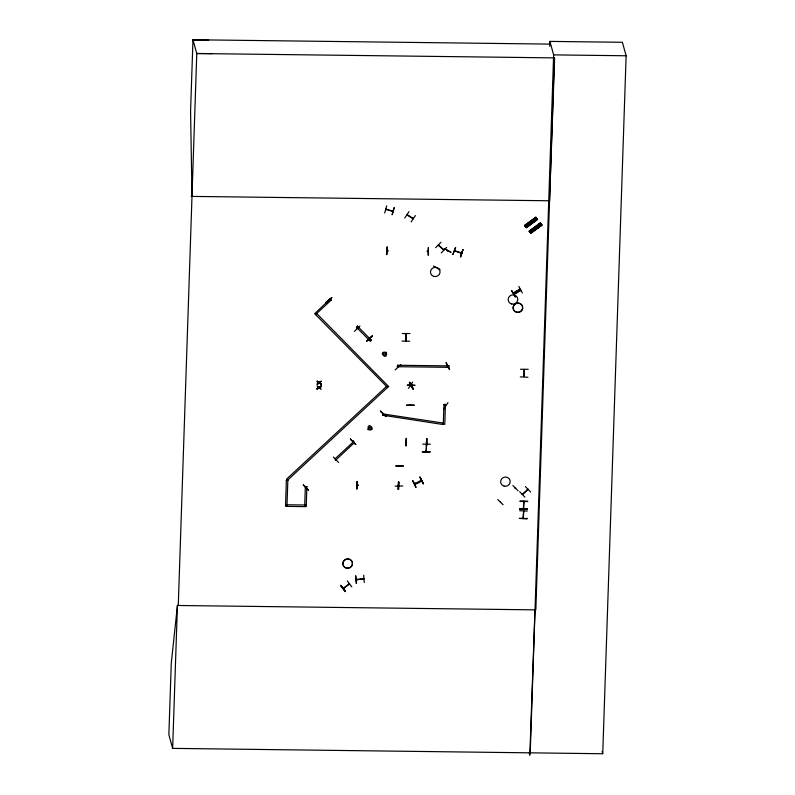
<?xml version="1.0" encoding="UTF-8"?>
<svg xmlns="http://www.w3.org/2000/svg" width="795" height="795" viewBox="0 0 795 795"><rect width="100%" height="100%" fill="white"/><g stroke="black" fill="none" stroke-linecap="round" stroke-linejoin="round"><path stroke-width="1.19" d="M527.959 377.257L520.288 376.89M401.982 341.075L409.663 341.214M422.374 451.55L422.384 452.077L430.085 451.798L422.374 451.57L430.075 451.888M519.682 508.76L527.393 509.048L519.701 509.277L527.393 509.048M527.075 518.509C521.47 518.499 512.735 518.052 527.075 518.877L527.055 518.35M447.466 365.919L447.714 366.475L447.645 365.909M550.528 44.113L192.966 39.75L190.571 111.191L191.993 196.405M549.733 46.289L549.902 41.4L622.396 42.284L626.132 55.769L602.729 753.74L172.644 748.373L177.434 605.383L178.279 605.393L196.782 53.513L192.966 39.75M306.85 486.421L306.234 506.634L285.524 506.375L286.349 480.18M287.84 480.19L286.975 506.226M305.359 486.401L304.733 505.004M317.016 389.133L319.063 387.801L317.016 389.133L318.666 387.503L317.006 388.457M319.143 387.304L321.15 385.982L319.143 387.304L317.086 385.933L318.696 387.622M321.23 383.617L319.67 382.653L321.24 384.323L319.252 383.091L317.175 384.313L317.165 383.637L318.855 382.793L317.235 381.699L318.825 382.683M317.265 381.819L317.255 381.103C318.467 384.571 323.992 379.145 319.272 382.365M319.063 387.801L321.081 389.153L319.501 387.483L321.13 386.549L319.501 387.483M321.16 386.658L321.15 385.982M321.309 381.153L319.699 382.773M368.105 429.628C367.022 419.76 377.873 431.963 368.095 429.608M386.469 352.463C387.722 362.073 376.651 350.565 386.35 352.354M448.907 365.72L448.907 367.33L397.679 366.704L397.679 365.094M445.419 404.327L444.793 424.331L443.302 424.311L443.918 404.307M524.263 376.502L524.193 369.456L523.875 376.492M528.198 369.307L520.516 369.248M530.235 752.855L553.638 54.885L549.902 41.4M534.995 609.854L529.818 755.25L529.202 753.024M554.632 57.886L549.554 200.767L191.148 196.395M405.967 445.896L406.205 438.343L405.937 445.786M426.547 442.02L426.657 442.596L426.249 442.288M427.004 438.701L426.537 446.144L426.865 438.701M357.025 481.531L356.697 488.975L357.313 481.531M357.044 488.965L357.392 481.432M358.048 485.089L357.273 485.139M387.205 247.156L386.479 254.589L387.125 247.056M402.28 333.542L409.942 333.532M397.679 485.357L397.709 485.964L397.53 485.487M398.265 489.491L398.553 481.939L398.275 489.382M398.335 489.472L398.534 481.939M398.981 482.048L398.683 489.482M405.619 340.896L405.689 340.081M405.828 334.089L406.265 334.427L405.937 333.413M405.937 333.661L405.659 340.896M427.998 250.972L428.177 251.548L427.432 251.24M428.058 255.106L428.336 247.553L428.465 255.096M425.981 451.381L426.1 450.765M426.368 450.765L426.448 451.659L426.349 444.176M520.01 501.426L527.701 501.566M523.299 508.571L523.458 508.104M523.676 510.956L522.981 518.032M523.706 511.056L523.368 518.042M523.458 508.174L523.637 508.661M527.383 511.026L519.701 510.768M395.84 465.85L403.522 465.959L395.831 465.999M395.155 486.172L402.817 485.974M398.752 485.487L398.871 486.023L398.832 485.457M406.553 405.39L414.245 405.301L406.543 405.361M410.816 384.969L411.244 385.724L410.637 384.949M412.158 385.178L411.065 385.555M410.498 404.675L410.627 404.913M414.911 385.386L407.199 385.148L414.881 385.257M443.68 249.978L438.244 245.188L438.77 245.695M443.362 249.481L443.858 249.68M343.221 588.29L349.393 583.878M349.502 583.888L343.42 588.548L343.211 588.022M422.702 444.137L430.353 444.216M527.711 501.148L520.029 501.029M407.308 215.107L407.517 214.799M178.269 605.492L177.434 605.482L171.263 663.308L168.868 734.749L172.644 748.373M329.1 300.152L329.438 300.937L329.577 300.391M357.144 328.305L356.836 328.136M369.675 338.799L370.152 339.137M397.202 366.575L397.917 366.773M397.291 366.813L397.629 367.032M447.347 250.862L447.824 250.723L447.317 250.813M524.024 502.241L523.667 501.297M382.802 415.387L383.061 413.957L443.133 423.059L442.875 424.49L382.753 415.219M447.009 366.465L447.744 366.406M406.007 340.906L406.325 333.701M414.592 483.728L421.251 480.289M415.219 483.43L415.248 483.251M384.691 213L386.708 205.786M455.565 247.434L452.852 254.549L455.595 247.434M460.633 256.845L462.938 249.61L460.543 256.725M462.928 249.61L460.553 256.735M370.45 339.207L370.043 338.67M522.255 494.331L528.049 489.462M335.848 459.56L335.53 460.514L336.017 459.679M382.524 414.434L383.269 414.106L382.554 414.354M350.446 439.188L355.753 444.494L350.496 439.019M356.249 579.545L357.114 579.754L356.965 579.267M500.433 501.963L500.671 502.152M399.199 486.003L399.1 485.457M340.926 585.488L345.477 591.42L340.916 585.398M345.418 591.44L340.946 585.368M387.88 251.061L387.702 250.485M397.57 485.626L398.345 485.636M515.577 296.793L511.722 290.453M412.675 382.077L408.521 388.328M443.888 408.988L447.983 402.618M409.604 382.345L413.201 388.844M433.444 266.017L440.042 269.555M444.405 248.596L451.053 252.363L444.395 248.606M404.754 217.949L408.998 211.669M412.565 218.536L412.516 218.307M411.164 221.934L415.378 215.544M412.883 480.548L416.093 487.246M356.329 579.535L363.911 578.73M363.862 578.681L356.299 579.833M527.95 489.561L527.801 489.044M306.582 487.305L305.817 487.365M383.21 414.195L383.031 413.718M503.106 504.755L497.72 499.528M517.505 291.924L517.157 291.189M524.899 497.123L519.682 491.747M303.263 485.029L308.569 490.326L303.312 484.861M387.165 250.723L387.841 250.763M387.801 251.051L386.996 250.813M357.432 485.099L358.018 485.437M349.442 584.206L349.343 583.679M435.61 247.682L440.947 242.296M441.265 252.899L446.591 247.434M516.621 291.477L516.879 292.182M387.562 387.433L314.631 313.667L330.263 298.98M331.286 300.013L315.605 314.532M371.424 340.18L370.381 341.363L356.359 327.162L357.402 325.98M388.656 386.42L287.561 480.22L286.538 479.176L386.539 386.39M354.302 442.755L336.066 459.848L335.043 458.804L353.845 441.434L353.447 441.006M530.573 491.996L525.396 486.58M325.89 302.527L331.823 297.668L325.91 302.537M331.763 297.529L326.179 302.825M359.956 326.079L354.361 331.346M372.328 335.838L366.664 340.985L372.308 335.828M366.873 341.194L372.547 336.056M400.809 364.706L395.175 369.864M380.646 411.244L386.102 416.401L380.566 411.194M353.616 441.205L353.05 441.473M305.926 487.504L306.433 487.037M338.61 462.521L333.393 457.026M399.537 466.109L399.845 466.506L399.756 465.92M512.894 485.507L518.131 490.853M515.249 487.882L515.319 488.329M345.139 591.649L340.667 585.677M411.502 385.436L412.208 385.446L411.224 385.217M523.726 501.486L523.388 508.77M415.278 483.728L415.06 483.201M421.271 480.329C422.562 481.204 414.274 485.685 414.573 483.42M524.62 225.422L525.157 226.118L524.63 225.442L535.89 217.323L537.539 219.49L526.34 227.658L525.863 227.052L526.25 227.519M524.65 225.462L535.87 217.273L536.198 217.721M524.829 225.691L536.029 217.522M536.188 217.701L525.117 226.068M525.843 227.022L537.042 218.854L537.41 219.311M525.942 227.122L537.003 218.804M537.241 219.112L526.042 227.281L524.829 225.631M526.37 227.698L537.39 219.241L526.141 227.41L524.73 225.532M530.851 233.333L542.051 225.174L540.381 222.958L529.142 231.116L529.669 231.792L540.839 223.584L540.302 222.898L540.829 223.584M540.391 222.998L529.231 231.216L530.891 233.382L530.364 232.706L541.753 224.786L530.553 232.955M540.54 223.206L529.341 231.365L529.669 231.792M529.44 231.494L540.63 223.325M529.53 231.593L540.59 223.276M529.758 231.842L530.225 232.438M530.354 232.687L541.624 224.607M530.752 233.183L541.922 224.965L530.464 232.816M385.774 416.56L380.537 411.214M515.269 296.992L511.473 290.592M347.316 580.926L351.807 586.879M411.919 384.989L412.237 385.505L411.343 385.505M447.048 366.356L447.754 366.366M527.532 489.75L527.244 489.452M522.514 494.341L522.255 494.073M413.221 388.834L409.663 382.435M412.883 389.133L409.316 382.604M421.489 480.856L421.43 480.289M454.442 250.793L461.686 253.436L461.627 252.84M415.815 487.385L412.595 480.687M522.573 494.54L527.979 489.223M305.876 487.196L306.145 487.464M321.24 384.323L319.222 382.971L317.175 384.313M518.827 286.389L522.305 292.977M513.312 292.918L519.99 289.092M513.938 293.961L520.586 290.046L513.987 294.041M514.136 294.299L520.814 290.483M446.333 362.759L449.553 369.476L445.935 362.848M420.018 477.199L423.556 483.767L419.929 477.139M349.015 584.514L348.727 584.017M343.47 588.489L343.182 587.992M410.757 385.187L411.343 385.535M445.508 405.152L444.793 405.291L445.389 405.48M406.901 214.501L413.211 218.337M411.591 385.833L411.442 385.237M363.216 578.73L363.156 578.531M355.852 575.868L356.558 583.262M355.504 576.007L356.19 583.401M356.349 579.257L356.975 579.803L356.885 579.197M364.269 582.556L363.683 575.133M387.095 247.146L386.907 254.599M329.05 299.953L329.637 300.58M369.923 338.67L370.4 339.048M193.076 40.148L208.628 40.237M212.335 53.603L196.782 53.513L554.344 57.876L535.83 609.864L177.434 605.482M553.638 54.885L626.132 55.769M397.729 365.263L448.956 365.889M443.968 404.476L445.458 404.496M286.399 480.349L287.889 480.359M305.409 486.57L306.9 486.59M406.553 405.221L414.235 405.341M427.392 251.548L427.978 251.349M397.659 485.914L398.285 485.447M523.686 502.241L523.985 501.496M392.919 211.331L385.853 209.035M445.061 404.894L445.538 405.39M455.058 251.468L455.128 250.912M353.059 441.364L354.351 442.924M387.095 251.061L387.006 250.554M394.191 207.604L392.104 214.819L394.231 207.614M385.605 209.323L392.998 211.311L392.959 210.774M410.23 405.231L410.23 404.675M399.805 466.118L399.488 465.91M406.116 442.358L406.404 441.781M413.032 218.883L406.752 214.72M385.754 209.572L385.674 209.075M411.204 385.754L410.558 385.446M319.302 382.474L317.255 381.103M356.915 328.762L356.478 328.355M357.452 326.149L371.474 340.349M330.313 299.149L331.336 300.182M388.695 386.589L316.698 313.528M350.466 439.069L355.753 444.494M536.297 217.88L535.79 217.224M537.519 219.47L537.013 218.814M534.747 218.158L536.277 220.126M539.258 223.832L540.769 225.75M537.37 225.224L538.901 227.191M533.375 222.252L531.855 220.285M536.367 225.969L537.897 227.927M530.474 230.48L531.766 232.14M525.863 224.697L527.383 226.655M530.374 230.371L531.895 232.339M443.888 249.908L438.373 244.8M517.495 291.745L516.631 291.646M409.624 382.335L413.251 388.954M419.889 477.149L423.169 483.946M535.502 220.632L533.992 218.714M536.744 228.721L535.234 226.804M520.188 289.43L513.451 293.107M602.113 751.494L602.729 753.74M461.746 252.959L454.621 250.763M523.935 501.297L523.686 508.581M515.359 487.892L515.597 488.378L515.051 488.06M427.462 250.962L427.342 251.498M427.382 251.041L427.501 251.578M447.168 366.495L446.989 366.167M445.299 405.48L444.753 405.152M386.37 209.165L386.489 209.721M412.029 385.019L412.178 385.555M411.144 385.138L411.273 385.794M426.279 442.02L426.319 442.626M426.617 444.097L426.08 451.57M420.774 480.518L420.823 481.084M406.384 442.199L406.056 441.851M399.398 465.989L399.517 466.526M382.474 414.125L382.643 414.672M398.206 485.367L398.196 485.775M357.919 484.88L358.118 485.417M357.382 484.871L357.422 485.477L357.223 484.94M335.291 459.967L335.46 460.514M363.772 578.541L363.862 579.068L363.693 578.472M306.234 505.014L287.015 504.785M531.477 221.567C532.431 223.574 532.968 219.867 531.477 221.567M535.989 227.251C536.943 229.248 537.48 225.551 535.989 227.251M368.651 427.581L369.407 429.28L371.185 428.515L370.43 426.806L368.651 427.581M383.379 353.556L384.134 355.266L385.913 354.491L385.158 352.791L383.379 353.556M392.402 210.904L392.432 210.884M540.014 226.307L538.493 224.349L540.034 226.356M534.369 221.467L532.849 219.5L534.379 221.507M532.233 223.037L530.712 221.08L532.243 223.087M346.421 568.117A4.82 4.631 -15.5 0 0 352.334 562.333A4.82 4.631 -15.5 0 0 344.295 560.316A4.82 4.631 -15.5 0 0 346.411 568.057A4.82 4.631 -15.5 0 0 352.314 562.284A4.82 4.631 -15.5 0 0 344.305 560.366A4.82 4.631 -15.5 0 0 346.421 568.117M504.159 486.152A4.8 4.621 -15.5 0 0 510.042 480.399A4.8 4.621 -15.5 0 0 502.043 478.441A4.8 4.621 -15.5 0 0 504.159 486.152M511.702 303.988A4.82 4.631 -15.5 0 0 517.615 298.214A4.82 4.631 -15.5 0 0 509.585 296.247A4.82 4.631 -15.5 0 0 511.702 303.988M516.651 312.276A4.8 4.621 -15.5 0 0 522.534 306.512A4.8 4.621 -15.5 0 0 514.534 304.555A4.8 4.621 -15.5 0 0 516.651 312.276M516.621 312.187A4.8 4.621 -15.5 0 0 522.514 306.423A4.8 4.621 -15.5 0 0 514.514 304.465A4.8 4.621 -15.5 0 0 516.621 312.187M433.871 276.431A4.81 4.631 -15.5 0 0 439.933 270.817A4.81 4.631 -15.5 0 0 431.973 268.64A4.81 4.631 -15.5 0 0 433.871 276.431"/></g></svg>
